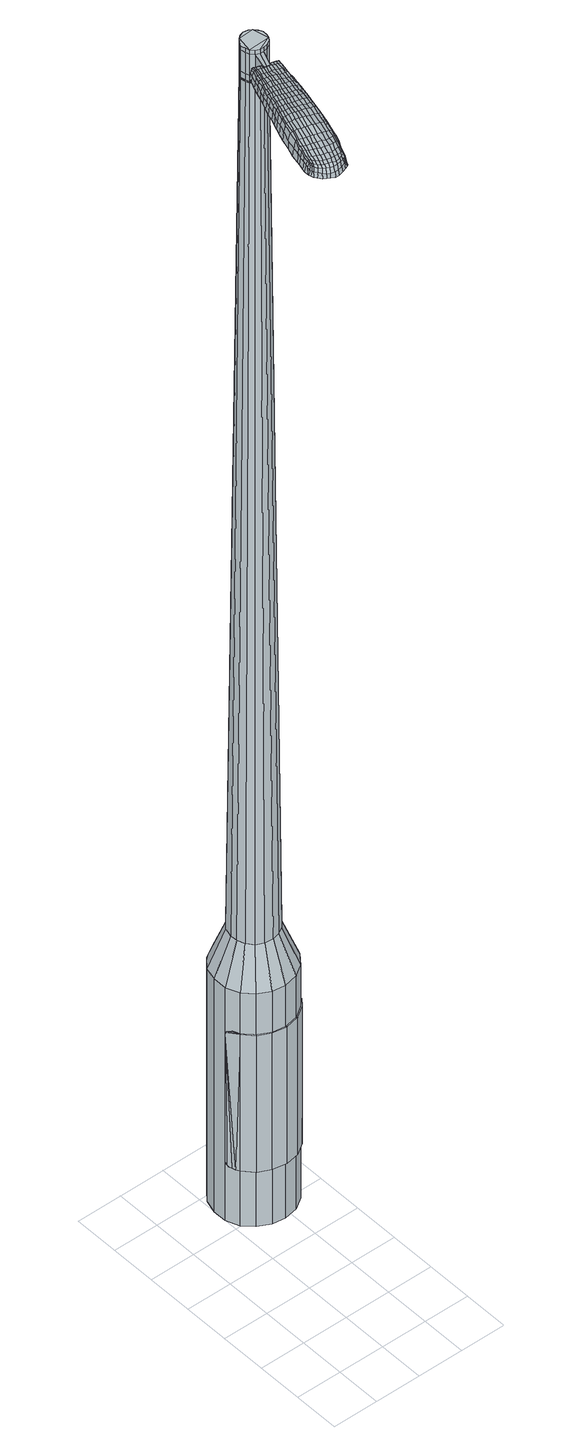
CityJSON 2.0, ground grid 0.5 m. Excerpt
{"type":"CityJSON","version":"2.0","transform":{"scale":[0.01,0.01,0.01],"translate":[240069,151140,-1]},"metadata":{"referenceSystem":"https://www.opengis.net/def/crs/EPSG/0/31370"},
"CityObjects":{
"object1":{"type":"GenericCityObject","attributes":{"cluster":841,"mean_distance_to_centroid":0.231,"new_centroid_x":240069.91,"new_centroid_y":151142.26,"mean_distance_to_camera":13.25,"H1":9.35,"H2":10.37,"Z_final":113.26,"cluster2":79,"proj_x":240063.07,"proj_y":151140.09,"id_line":92975,"bearing_l":342.41,"distance":7.17,"orientation":"right","G_obj":252.41},"geometry":[{"type":"MultiSurface","lod":"2","boundaries":[[[0,1,2,3]],[[1,4,5,2]],[[4,6,7,5]],[[6,8,9,7]],[[8,10,11,9]],[[10,12,13,11]],[[12,14,15,13]],[[14,16,17,15]],[[16,18,19,17]],[[18,20,21,19]],[[20,22,23,21]],[[22,24,25,23]],[[24,26,27,25]],[[26,28,29,27]],[[28,30,31,29]],[[30,32,33,31]],[[32,34,35,33]],[[34,0,3,35]],[[36,37,38,39]],[[38,40,41,42]],[[41,43,42]],[[42,44,45,46]],[[45,47,46]],[[46,48,49,50]],[[49,51,50]],[[42,46,50,38]],[[50,52,39,38]],[[53,36,39]],[[2,5,7,35]],[[7,9,11,15]],[[11,13,15]],[[15,17,19,23]],[[19,21,23]],[[23,25,27,31]],[[27,29,31]],[[15,23,31,7]],[[31,33,35,7]],[[3,2,35]],[[1,0,54,55]],[[0,34,56,54]],[[34,32,57,56]],[[32,30,58,57]],[[30,28,59,58]],[[28,26,60,59]],[[26,24,61,60]],[[24,22,62,61]],[[22,20,63,62]],[[20,18,64,63]],[[18,16,65,64]],[[16,14,66,65]],[[14,12,67,66]],[[12,10,68,67]],[[10,8,69,68]],[[8,6,70,69]],[[6,4,71,70]],[[4,1,55,71]],[[55,54,72,73]],[[54,56,74,72]],[[56,57,75,74]],[[57,58,76,75]],[[58,59,77,76]],[[59,60,78,77]],[[60,61,79,78]],[[61,62,80,79]],[[62,63,81,80]],[[63,64,82,81]],[[64,65,83,82]],[[65,66,84,83]],[[66,67,85,84]],[[67,68,86,85]],[[68,69,87,86]],[[69,70,88,87]],[[70,71,89,88]],[[71,55,73,89]],[[90,91,92,93]],[[74,94,91,90]],[[75,95,94,74]],[[96,97,95,75]],[[98,99,97,96]],[[100,101,99,98]],[[102,103,101,100]],[[80,104,103,102]],[[105,106,104,80]],[[107,108,106,105]],[[109,110,108,107]],[[111,112,110,109]],[[85,113,112,111]],[[86,114,113,85]],[[115,116,114,86]],[[88,117,116,115]],[[118,119,117,88]],[[93,92,119,118]],[[120,121,122,123]],[[124,120,123,125]],[[126,124,125,127]],[[128,126,127,129]],[[130,128,129,131]],[[132,130,131,133]],[[134,132,133,135]],[[136,134,135,137]],[[138,136,137,139]],[[140,138,139,141]],[[142,140,141,143]],[[144,142,143,145]],[[146,144,145,147]],[[148,146,147,149]],[[150,148,149,151]],[[152,150,151,153]],[[73,72,90,93]],[[72,74,90]],[[76,96,75]],[[76,77,98,96]],[[77,78,100,98]],[[78,79,102,100]],[[79,80,102]],[[81,105,80]],[[81,82,107,105]],[[82,83,109,107]],[[83,84,111,109]],[[84,85,111]],[[87,115,86]],[[87,88,115]],[[89,118,88]],[[89,73,93,118]],[[154,155,92,91]],[[155,156,119,92]],[[156,117,119]],[[157,116,117]],[[157,114,116]],[[158,112,113]],[[158,159,110,112]],[[159,160,108,110]],[[160,161,106,108]],[[161,104,106]],[[162,103,104]],[[162,163,101,103]],[[163,164,99,101]],[[164,165,97,99]],[[165,95,97]],[[154,91,94]],[[39,52,152,166]],[[155,154,167,153]],[[53,39,166,121]],[[154,94,122,167]],[[36,53,121,120]],[[94,95,123,122]],[[37,36,120,124]],[[95,165,125,123]],[[38,37,124,126]],[[165,164,127,125]],[[40,38,126,128]],[[164,163,129,127]],[[41,40,128,130]],[[163,162,131,129]],[[43,41,130,132]],[[162,104,133,131]],[[42,43,132,134]],[[104,161,135,133]],[[44,42,134,136]],[[161,160,137,135]],[[45,44,136,138]],[[160,159,139,137]],[[47,45,138,140]],[[159,158,141,139]],[[46,47,140,142]],[[158,113,143,141]],[[48,46,142,144]],[[113,114,145,143]],[[49,48,144,146]],[[114,157,147,145]],[[51,49,146,148]],[[157,117,149,147]],[[50,51,148,150]],[[117,156,151,149]],[[52,50,150,152]],[[156,155,153,151]],[[152,153,168,169]],[[153,167,170,168]],[[167,122,171,170]],[[122,121,172,171]],[[121,166,173,172]],[[166,152,169,173]],[[174,175,176,177]],[[178,174,177,179]],[[174,178,180,181]],[[175,174,181,182]],[[183,184,185,186]],[[187,183,186,188]],[[183,187,189,190]],[[184,183,190,191]],[[192,193,194,195]],[[196,192,195,197]],[[192,196,198,199]],[[193,192,199,200]],[[201,202,203,204]],[[205,201,204,206]],[[201,205,207,208]],[[202,201,208,209]],[[210,211,212,213]],[[214,210,213,215]],[[210,214,216,217]],[[211,210,217,218]],[[219,220,221,222]],[[223,219,222,224]],[[219,223,225,226]],[[220,219,226,227]],[[228,229,230,231]],[[220,228,231,221]],[[228,220,227,232]],[[229,228,232,233]],[[234,235,236,237]],[[229,234,237,230]],[[234,229,233,238]],[[235,234,238,239]],[[240,178,179,241]],[[235,240,241,236]],[[240,235,239,242]],[[178,240,242,180]],[[243,244,245,246]],[[247,243,246,248]],[[243,247,249,250]],[[244,243,250,251]],[[252,253,254,255]],[[244,252,255,245]],[[252,244,251,256]],[[253,252,256,257]],[[258,259,260,261]],[[253,258,261,254]],[[258,253,257,262]],[[259,258,262,263]],[[264,265,266,267]],[[259,264,267,260]],[[264,259,263,268]],[[265,264,268,269]],[[270,175,182,271]],[[265,270,271,266]],[[270,265,269,272]],[[175,270,272,176]],[[273,274,275,276]],[[277,273,276,278]],[[273,277,279,280]],[[274,273,280,281]],[[282,283,284,285]],[[274,282,285,275]],[[282,274,281,286]],[[283,282,286,287]],[[288,289,290,291]],[[283,288,291,284]],[[288,283,287,292]],[[289,288,292,293]],[[294,187,188,295]],[[289,294,295,290]],[[294,289,293,296]],[[187,294,296,189]],[[297,298,299,300]],[[301,297,300,302]],[[297,301,303,304]],[[298,297,304,305]],[[306,307,308,309]],[[298,306,309,299]],[[306,298,305,310]],[[307,306,310,311]],[[312,313,314,315]],[[307,312,315,308]],[[312,307,311,316]],[[313,312,316,317]],[[318,319,320,321]],[[313,318,321,314]],[[318,313,317,322]],[[319,318,322,323]],[[324,184,191,325]],[[319,324,325,320]],[[324,319,323,326]],[[184,324,326,185]],[[327,213,212,328]],[[329,327,328,330]],[[327,329,331,332]],[[213,327,332,215]],[[333,329,330,334]],[[335,333,334,336]],[[333,335,337,338]],[[329,333,338,331]],[[339,335,336,340]],[[341,339,340,342]],[[339,341,343,344]],[[335,339,344,337]],[[345,341,342,346]],[[347,345,346,348]],[[345,347,349,350]],[[341,345,350,343]],[[351,347,348,352]],[[202,351,352,203]],[[351,202,209,353]],[[347,351,353,349]],[[354,355,200,199]],[[356,354,199,198]],[[354,356,357,358]],[[355,354,358,359]],[[360,361,359,358]],[[362,360,358,357]],[[360,362,363,364]],[[361,360,364,365]],[[366,367,365,364]],[[368,366,364,363]],[[366,368,369,370]],[[367,366,370,371]],[[372,373,371,370]],[[374,372,370,369]],[[372,374,207,205]],[[373,372,205,206]],[[375,376,377,378]],[[277,375,378,279]],[[375,277,278,379]],[[376,375,379,380]],[[381,196,197,382]],[[376,381,382,377]],[[381,376,380,383]],[[196,381,383,198]],[[384,385,386,387]],[[223,384,387,225]],[[384,223,224,388]],[[385,384,388,389]],[[390,391,392,393]],[[385,390,393,386]],[[390,385,389,394]],[[391,390,394,395]],[[396,193,200,397]],[[391,396,397,392]],[[396,391,395,398]],[[193,396,398,194]],[[399,400,401,402]],[[181,399,402,182]],[[399,181,180,403]],[[400,399,403,404]],[[405,406,407,408]],[[400,405,408,401]],[[405,400,404,409]],[[406,405,409,410]],[[411,204,203,412]],[[406,411,412,407]],[[411,406,410,413]],[[204,411,413,206]],[[414,415,416,417]],[[186,414,417,188]],[[414,186,185,418]],[[415,414,418,419]],[[420,208,207,421]],[[415,420,421,416]],[[420,415,419,422]],[[208,420,422,209]],[[423,424,425,426]],[[301,423,426,303]],[[423,301,302,427]],[[424,423,427,428]],[[429,214,215,430]],[[424,429,430,425]],[[429,424,428,431]],[[214,429,431,216]],[[432,433,434,435]],[[247,432,435,249]],[[432,247,248,436]],[[433,432,436,437]],[[438,439,440,441]],[[433,438,441,434]],[[438,433,437,442]],[[439,438,442,443]],[[444,211,218,445]],[[439,444,445,440]],[[444,439,443,446]],[[211,444,446,212]],[[447,448,437,436]],[[246,447,436,248]],[[447,246,245,449]],[[448,447,449,450]],[[451,452,443,442]],[[448,451,442,437]],[[451,448,450,453]],[[452,451,453,454]],[[455,328,212,446]],[[452,455,446,443]],[[455,452,454,456]],[[328,455,456,330]],[[457,458,459,460]],[[304,457,460,305]],[[457,304,303,426]],[[458,457,426,425]],[[461,332,331,462]],[[458,461,462,459]],[[461,458,425,430]],[[332,461,430,215]],[[463,464,450,449]],[[255,463,449,245]],[[463,255,254,465]],[[464,463,465,466]],[[467,468,454,453]],[[464,467,453,450]],[[467,464,466,469]],[[468,467,469,470]],[[471,334,330,456]],[[468,471,456,454]],[[471,468,470,472]],[[334,471,472,336]],[[473,474,475,476]],[[310,473,476,311]],[[473,310,305,460]],[[474,473,460,459]],[[477,338,337,478]],[[474,477,478,475]],[[477,474,459,462]],[[338,477,462,331]],[[479,480,466,465]],[[261,479,465,254]],[[479,261,260,481]],[[480,479,481,482]],[[483,484,470,469]],[[480,483,469,466]],[[483,480,482,485]],[[484,483,485,486]],[[487,340,336,472]],[[484,487,472,470]],[[487,484,486,488]],[[340,487,488,342]],[[489,490,491,492]],[[316,489,492,317]],[[489,316,311,476]],[[490,489,476,475]],[[493,344,343,494]],[[490,493,494,491]],[[493,490,475,478]],[[344,493,478,337]],[[495,496,482,481]],[[267,495,481,260]],[[495,267,266,497]],[[496,495,497,498]],[[499,500,486,485]],[[496,499,485,482]],[[499,496,498,501]],[[500,499,501,502]],[[503,346,342,488]],[[500,503,488,486]],[[503,500,502,504]],[[346,503,504,348]],[[505,506,507,508]],[[322,505,508,323]],[[505,322,317,492]],[[506,505,492,491]],[[509,350,349,510]],[[506,509,510,507]],[[509,506,491,494]],[[350,509,494,343]],[[511,512,498,497]],[[271,511,497,266]],[[511,271,182,402]],[[512,511,402,401]],[[513,514,502,501]],[[512,513,501,498]],[[513,512,401,408]],[[514,513,408,407]],[[515,352,348,504]],[[514,515,504,502]],[[515,514,407,412]],[[352,515,412,203]],[[516,517,419,418]],[[326,516,418,185]],[[516,326,323,508]],[[517,516,508,507]],[[518,353,209,422]],[[517,518,422,419]],[[518,517,507,510]],[[353,518,510,349]],[[519,520,380,379]],[[276,519,379,278]],[[519,276,275,521]],[[520,519,521,522]],[[523,356,198,383]],[[520,523,383,380]],[[523,520,522,524]],[[356,523,524,357]],[[525,526,527,528]],[[226,525,528,227]],[[525,226,225,387]],[[526,525,387,386]],[[529,530,531,532]],[[526,529,532,527]],[[529,526,386,393]],[[530,529,393,392]],[[533,355,359,534]],[[530,533,534,531]],[[533,530,392,397]],[[355,533,397,200]],[[535,536,522,521]],[[285,535,521,275]],[[535,285,284,537]],[[536,535,537,538]],[[539,362,357,524]],[[536,539,524,522]],[[539,536,538,540]],[[362,539,540,363]],[[541,542,543,544]],[[232,541,544,233]],[[541,232,227,528]],[[542,541,528,527]],[[545,546,547,548]],[[542,545,548,543]],[[545,542,527,532]],[[546,545,532,531]],[[549,361,365,550]],[[546,549,550,547]],[[549,546,531,534]],[[361,549,534,359]],[[551,552,538,537]],[[291,551,537,284]],[[551,291,290,553]],[[552,551,553,554]],[[555,368,363,540]],[[552,555,540,538]],[[555,552,554,556]],[[368,555,556,369]],[[557,558,559,560]],[[238,557,560,239]],[[557,238,233,544]],[[558,557,544,543]],[[561,562,563,564]],[[558,561,564,559]],[[561,558,543,548]],[[562,561,548,547]],[[565,367,371,566]],[[562,565,566,563]],[[565,562,547,550]],[[367,565,550,365]],[[567,568,554,553]],[[295,567,553,290]],[[567,295,188,417]],[[568,567,417,416]],[[569,374,369,556]],[[568,569,556,554]],[[569,568,416,421]],[[374,569,421,207]],[[570,571,404,403]],[[242,570,403,180]],[[570,242,239,560]],[[571,570,560,559]],[[572,573,410,409]],[[571,572,409,404]],[[572,571,559,564]],[[573,572,564,563]],[[574,373,206,413]],[[573,574,413,410]],[[574,573,563,566]],[[373,574,566,371]],[[575,576,577,578]],[[578,577,579,580]],[[581,579,577,582]],[[582,577,576,583]],[[584,585,586,587]],[[587,586,588,589]],[[590,588,586,591]],[[591,586,585,592]],[[593,594,595,596]],[[596,595,597,598]],[[599,597,595,600]],[[600,595,594,601]],[[602,603,604,605]],[[605,604,606,607]],[[608,606,604,609]],[[609,604,603,610]],[[611,612,613,614]],[[614,613,615,616]],[[617,615,613,618]],[[618,613,612,619]],[[620,621,622,623]],[[623,622,624,625]],[[626,624,622,627]],[[627,622,621,628]],[[629,630,631,632]],[[632,631,621,620]],[[628,621,631,633]],[[633,631,630,634]],[[635,636,637,638]],[[638,637,630,629]],[[634,630,637,639]],[[639,637,636,640]],[[580,579,641,642]],[[642,641,636,635]],[[640,636,641,643]],[[643,641,579,581]],[[644,645,646,647]],[[647,646,648,649]],[[650,648,646,651]],[[651,646,645,652]],[[653,654,655,656]],[[656,655,645,644]],[[652,645,655,657]],[[657,655,654,658]],[[659,660,661,662]],[[662,661,654,653]],[[658,654,661,663]],[[663,661,660,664]],[[665,666,667,668]],[[668,667,660,659]],[[664,660,667,669]],[[669,667,666,670]],[[583,576,671,672]],[[672,671,666,665]],[[670,666,671,673]],[[673,671,576,575]],[[674,675,676,677]],[[677,676,678,679]],[[680,678,676,681]],[[681,676,675,682]],[[683,684,685,686]],[[686,685,675,674]],[[682,675,685,687]],[[687,685,684,688]],[[689,690,691,692]],[[692,691,684,683]],[[688,684,691,693]],[[693,691,690,694]],[[589,588,695,696]],[[696,695,690,689]],[[694,690,695,697]],[[697,695,588,590]],[[698,699,700,701]],[[701,700,702,703]],[[704,702,700,705]],[[705,700,699,706]],[[707,708,709,710]],[[710,709,699,698]],[[706,699,709,711]],[[711,709,708,712]],[[713,714,715,716]],[[716,715,708,707]],[[712,708,715,717]],[[717,715,714,718]],[[719,720,721,722]],[[722,721,714,713]],[[718,714,721,723]],[[723,721,720,724]],[[592,585,725,726]],[[726,725,720,719]],[[724,720,725,727]],[[727,725,585,584]],[[611,614,728,729]],[[729,728,730,731]],[[732,730,728,733]],[[733,728,614,616]],[[731,730,734,735]],[[735,734,736,737]],[[738,736,734,739]],[[739,734,730,732]],[[737,736,740,741]],[[741,740,742,743]],[[744,742,740,745]],[[745,740,736,738]],[[743,742,746,747]],[[747,746,748,749]],[[750,748,746,751]],[[751,746,742,744]],[[749,748,752,753]],[[753,752,603,602]],[[610,603,752,754]],[[754,752,748,750]],[[601,755,756,600]],[[600,756,757,599]],[[758,757,756,759]],[[759,756,755,760]],[[760,761,762,759]],[[759,762,763,758]],[[764,763,762,765]],[[765,762,761,766]],[[766,767,768,765]],[[765,768,769,764]],[[770,769,768,771]],[[771,768,767,772]],[[772,773,774,771]],[[771,774,775,770]],[[608,775,774,606]],[[606,774,773,607]],[[776,777,778,779]],[[779,778,678,680]],[[679,678,778,780]],[[780,778,777,781]],[[598,597,782,783]],[[783,782,777,776]],[[781,777,782,784]],[[784,782,597,599]],[[785,786,787,788]],[[788,787,624,626]],[[625,624,787,789]],[[789,787,786,790]],[[791,792,793,794]],[[794,793,786,785]],[[790,786,793,795]],[[795,793,792,796]],[[601,594,797,798]],[[798,797,792,791]],[[796,792,797,799]],[[799,797,594,593]],[[800,801,802,803]],[[803,802,582,583]],[[581,582,802,804]],[[804,802,801,805]],[[806,807,808,809]],[[809,808,801,800]],[[805,801,808,810]],[[810,808,807,811]],[[602,605,812,813]],[[813,812,807,806]],[[811,807,812,814]],[[814,812,605,607]],[[815,816,817,818]],[[818,817,587,589]],[[584,587,817,819]],[[819,817,816,820]],[[608,609,821,822]],[[822,821,816,815]],[[820,816,821,823]],[[823,821,609,610]],[[824,825,826,827]],[[827,826,702,704]],[[703,702,826,828]],[[828,826,825,829]],[[616,615,830,831]],[[831,830,825,824]],[[829,825,830,832]],[[832,830,615,617]],[[833,834,835]],[[835,834,648,650]],[[649,648,834,836]],[[837,838,839,840]],[[840,839,834,833]],[[836,834,839,841]],[[841,839,838,842]],[[619,612,843,844]],[[844,843,838,837]],[[842,838,843,845]],[[845,843,612,611]],[[836,846,647,649]],[[644,647,846,847]],[[847,846,848]],[[842,849,850,841]],[[841,850,846,836]],[[848,846,850,851]],[[851,850,849,852]],[[611,729,853,845]],[[845,853,849,842]],[[852,849,853,854]],[[854,853,729,731]],[[855,856,857,858]],[[858,857,705,706]],[[704,705,857,827]],[[827,857,856,824]],[[732,733,859,860]],[[860,859,856,855]],[[824,856,859,831]],[[831,859,733,616]],[[848,861,847]],[[847,861,656,644]],[[653,656,861,862]],[[862,861,863]],[[852,864,865,851]],[[851,865,861,848]],[[863,861,865,866]],[[866,865,864,867]],[[731,735,868,854]],[[854,868,864,852]],[[867,864,868,869]],[[869,868,735,737]],[[870,871,872,873]],[[873,872,711,712]],[[706,711,872,858]],[[858,872,871,855]],[[738,739,874,875]],[[875,874,871,870]],[[855,871,874,860]],[[860,874,739,732]],[[863,876,877,862]],[[862,877,662,653]],[[659,662,877,878]],[[878,877,876,879]],[[867,880,881,866]],[[866,881,876,863]],[[879,876,881,882]],[[882,881,880,883]],[[737,741,884,869]],[[869,884,880,867]],[[883,880,884,885]],[[885,884,741,743]],[[886,887,888,889]],[[889,888,717,718]],[[712,717,888,873]],[[873,888,887,870]],[[744,745,890,891]],[[891,890,887,886]],[[870,887,890,875]],[[875,890,745,738]],[[879,892,893,878]],[[878,893,668,659]],[[665,668,893,894]],[[894,893,892,895]],[[883,896,897,882]],[[882,897,892,879]],[[895,892,897,898]],[[898,897,896,899]],[[743,747,900,885]],[[885,900,896,883]],[[899,896,900,901]],[[901,900,747,749]],[[902,903,904,905]],[[905,904,723,724]],[[718,723,904,889]],[[889,904,903,886]],[[750,751,906,907]],[[907,906,903,902]],[[886,903,906,891]],[[891,906,751,744]],[[895,908,909,894]],[[894,909,672,665]],[[583,672,909,803]],[[803,909,908,800]],[[899,910,911,898]],[[898,911,908,895]],[[800,908,911,809]],[[809,911,910,806]],[[749,753,912,901]],[[901,912,910,899]],[[806,910,912,813]],[[813,912,753,602]],[[820,913,914,819]],[[819,914,727,584]],[[724,727,914,905]],[[905,914,913,902]],[[610,754,915,823]],[[823,915,913,820]],[[902,913,915,907]],[[907,915,754,750]],[[781,916,917,780]],[[780,917,677,679]],[[674,677,917,918]],[[918,917,916,919]],[[599,757,920,784]],[[784,920,916,781]],[[919,916,920,921]],[[921,920,757,758]],[[922,923,924,925]],[[925,924,627,628]],[[626,627,924,788]],[[788,924,923,785]],[[926,927,928,929]],[[929,928,923,922]],[[785,923,928,794]],[[794,928,927,791]],[[760,755,930,931]],[[931,930,927,926]],[[791,927,930,798]],[[798,930,755,601]],[[919,932,933,918]],[[918,933,686,674]],[[683,686,933,934]],[[934,933,932,935]],[[758,763,936,921]],[[921,936,932,919]],[[935,932,936,937]],[[937,936,763,764]],[[938,939,940,941]],[[941,940,633,634]],[[628,633,940,925]],[[925,940,939,922]],[[942,943,944,945]],[[945,944,939,938]],[[922,939,944,929]],[[929,944,943,926]],[[766,761,946,947]],[[947,946,943,942]],[[926,943,946,931]],[[931,946,761,760]],[[935,948,949,934]],[[934,949,692,683]],[[689,692,949,950]],[[950,949,948,951]],[[764,769,952,937]],[[937,952,948,935]],[[951,948,952,953]],[[953,952,769,770]],[[954,955,956,957]],[[957,956,639,640]],[[634,639,956,941]],[[941,956,955,938]],[[958,959,960,961]],[[961,960,955,954]],[[938,955,960,945]],[[945,960,959,942]],[[772,767,962,963]],[[963,962,959,958]],[[942,959,962,947]],[[947,962,767,766]],[[951,964,965,950]],[[950,965,696,689]],[[589,696,965,818]],[[818,965,964,815]],[[770,775,966,953]],[[953,966,964,951]],[[815,964,966,822]],[[822,966,775,608]],[[805,967,968,804]],[[804,968,643,581]],[[640,643,968,957]],[[957,968,967,954]],[[811,969,970,810]],[[810,970,967,805]],[[954,967,970,961]],[[961,970,969,958]],[[607,773,971,814]],[[814,971,969,811]],[[958,969,971,963]],[[963,971,773,772]],[[575,578,177,176]],[[578,580,179,177]],[[590,591,190,189]],[[591,592,191,190]],[[593,596,195,194]],[[596,598,197,195]],[[617,618,217,216]],[[618,619,218,217]],[[620,623,222,221]],[[623,625,224,222]],[[629,632,231,230]],[[632,620,221,231]],[[635,638,237,236]],[[638,629,230,237]],[[580,642,241,179]],[[642,635,236,241]],[[650,651,250,249]],[[651,652,251,250]],[[652,657,256,251]],[[657,658,257,256]],[[658,663,262,257]],[[663,664,263,262]],[[664,669,268,263]],[[669,670,269,268]],[[670,673,272,269]],[[673,575,176,272]],[[680,681,280,279]],[[681,682,281,280]],[[682,687,286,281]],[[687,688,287,286]],[[688,693,292,287]],[[693,694,293,292]],[[694,697,296,293]],[[697,590,189,296]],[[698,701,300,299]],[[701,703,302,300]],[[707,710,309,308]],[[710,698,299,309]],[[713,716,315,314]],[[716,707,308,315]],[[719,722,321,320]],[[722,713,314,321]],[[592,726,325,191]],[[726,719,320,325]],[[776,779,378,377]],[[779,680,279,378]],[[598,783,382,197]],[[783,776,377,382]],[[625,789,388,224]],[[789,790,389,388]],[[790,795,394,389]],[[795,796,395,394]],[[796,799,398,395]],[[799,593,194,398]],[[703,828,427,302]],[[828,829,428,427]],[[829,832,431,428]],[[832,617,216,431]],[[833,835,435,434]],[[835,650,249,435]],[[837,840,441,440]],[[840,833,434,441]],[[619,844,445,218]],[[844,837,440,445]],[[972,973,974,975]],[[976,977,975,974]],[[978,979,980,981]],[[982,983,984,985]],[[973,986,987,974]],[[988,976,974,987]],[[989,978,981,990]],[[991,992,983,982]],[[986,993,994,987]],[[994,995,988,987]],[[996,989,990,997]],[[998,992,991,999]],[[993,1000,1001,994]],[[1001,1002,995,994]],[[1003,996,997,1004]],[[1005,998,999,1006]],[[1007,1008,1009,1010]],[[1011,1012,1008,1007]],[[1011,1013,1014,1012]],[[1013,1015,1016,1014]],[[1017,1018,1019,1020]],[[1021,1022,1018,1017]],[[1023,1024,1022,1021]],[[1025,1026,1024,1023]],[[1020,1009,1008,1017]],[[1017,1008,1012,1021]],[[1012,1014,1023,1021]],[[1014,1016,1025,1023]],[[981,980,977,976]],[[990,981,976,988]],[[995,997,990,988]],[[1002,1004,997,995]],[[982,985,979,978]],[[991,982,978,989]],[[999,991,989,996]],[[1006,999,996,1003]],[[983,1007,1010,984]],[[992,1011,1007,983]],[[1013,1011,992,998]],[[1015,1013,998,1005]],[[1027,1028,1029,1030]],[[1029,1031,1032,1033]],[[1029,1033,1034,1035]],[[1029,1035,1030]],[[1036,1027,1030,1037]],[[1038,1037,1030,1039]],[[1040,1039,1030]],[[1041,1029,1028,1042]],[[1043,1041,1042,1044]],[[1045,1043,1044,1046]],[[1047,1045,1046,1048]],[[1049,1047,1048,1050]],[[1050,1051,1052,1053]],[[1050,1053,1054,1055]],[[1050,1055,1056,1057]],[[1056,1058,1059,1060]],[[1056,1060,1061,1062]],[[1056,1062,1057]],[[1050,1057,1049]],[[1063,1064,1028,1027]],[[1065,1066,1031,1029]],[[1067,1068,1040,1030]],[[1064,1069,1042,1028]],[[1070,1065,1029,1041]],[[1069,1071,1044,1042]],[[1072,1070,1041,1043]],[[1071,1073,1046,1044]],[[1074,1072,1043,1045]],[[1073,1075,1048,1046]],[[1076,1074,1045,1047]],[[1075,1077,1050,1048]],[[1078,1076,1047,1049]],[[1077,1079,1051,1050]],[[1080,1081,1058,1056]],[[1082,1078,1049,1057]],[[1052,1051,1079,1083]],[[1053,1052,1083,1084]],[[1054,1053,1084,1085]],[[1055,1054,1085,1086]],[[1056,1055,1086,1080]],[[1087,1063,1027,1036]],[[1088,1087,1036,1037]],[[1089,1088,1037,1038]],[[1090,1089,1038,1039]],[[1068,1090,1039,1040]],[[1032,1031,1066,1091]],[[1059,1058,1081,1092]],[[1033,1032,1091,1093]],[[1034,1033,1093,1094]],[[1035,1034,1094,1095]],[[1030,1035,1095,1067]],[[1060,1059,1092,1096]],[[1061,1060,1096,1097]],[[1062,1061,1097,1098]],[[1057,1062,1098,1082]]]}]}
},
"vertices":[
[79,184,384],[66,191,384],[66,191,96],[79,184,96],[56,201,384],[56,201,96],[50,215,384],[50,215,96],[50,230,384],[50,230,96],[54,244,384],[54,244,96],[63,255,384],[63,255,96],[76,263,384],[76,263,96],[90,266,384],[90,266,96],[105,264,384],[105,264,96],[118,258,384],[118,258,96],[127,247,384],[127,247,96],[133,233,384],[133,233,96],[134,219,384],[134,219,96],[129,205,384],[129,205,96],[120,193,384],[120,193,96],[108,185,384],[108,185,96],[93,182,384],[93,182,96],[97,212,1524],[101,214,1524],[104,218,1524],[88,211,1524],[105,222,1524],[105,227,1524],[100,235,1524],[103,231,1524],[96,237,1524],[91,238,1524],[83,234,1524],[87,237,1524],[80,230,1524],[78,226,1524],[80,217,1524],[79,221,1524],[84,213,1524],[92,211,1524],[84,200,429],[76,204,429],[93,199,429],[101,201,429],[109,206,429],[114,212,429],[117,221,429],[116,230,429],[113,238,429],[107,244,429],[99,248,429],[91,249,429],[82,247,429],[75,243,429],[69,236,429],[67,227,429],[67,219,429],[70,211,429],[88,211,1483],[84,213,1483],[92,211,1483],[97,212,1483],[101,214,1483],[104,218,1483],[105,222,1483],[105,227,1483],[103,231,1483],[100,235,1483],[96,237,1483],[91,238,1483],[87,237,1483],[83,234,1483],[80,230,1483],[78,226,1483],[79,221,1483],[80,217,1483],[88,212,1483],[88,212,1485],[84,214,1485],[84,214,1483],[92,211,1485],[97,212,1485],[100,215,1483],[100,215,1485],[103,218,1483],[103,218,1485],[104,222,1483],[104,222,1485],[104,227,1483],[104,227,1485],[103,231,1485],[100,234,1483],[100,234,1485],[96,236,1483],[96,236,1485],[91,237,1483],[91,237,1485],[87,236,1483],[87,236,1485],[83,234,1485],[80,230,1485],[79,226,1483],[79,226,1485],[79,221,1485],[81,217,1483],[81,217,1485],[97,212,1519],[92,211,1519],[92,211,1493],[97,212,1493],[101,214,1519],[101,214,1493],[104,218,1519],[104,218,1493],[105,222,1519],[105,222,1493],[105,227,1519],[105,227,1493],[103,231,1519],[103,231,1493],[100,235,1519],[100,235,1493],[96,237,1519],[96,237,1493],[91,238,1519],[91,238,1493],[87,237,1519],[87,237,1493],[83,234,1519],[83,234,1493],[80,230,1519],[80,230,1493],[78,226,1519],[78,226,1493],[79,221,1519],[79,221,1493],[80,217,1519],[80,217,1493],[84,213,1519],[84,213,1493],[88,211,1485],[84,213,1485],[80,217,1485],[78,226,1485],[87,237,1485],[91,238,1485],[96,237,1485],[100,235,1485],[105,227,1485],[105,222,1485],[104,218,1485],[101,214,1485],[88,211,1519],[88,211,1493],[79,194,1513],[79,194,1518],[82,194,1513],[85,193,1513],[85,193,1518],[82,194,1518],[41,129,1519],[43,135,1518],[42,135,1509],[39,128,1510],[38,121,1519],[36,120,1510],[40,121,1526],[43,129,1525],[45,136,1525],[78,117,1519],[80,124,1518],[78,125,1525],[76,118,1525],[75,109,1519],[74,110,1526],[76,107,1510],[79,115,1510],[81,122,1509],[39,52,1519],[35,53,1519],[35,53,1513],[39,51,1513],[43,52,1519],[43,51,1513],[43,54,1524],[39,54,1524],[36,55,1524],[61,123,1530],[63,130,1529],[60,131,1529],[58,124,1530],[58,114,1531],[55,115,1531],[62,113,1530],[65,122,1530],[67,129,1529],[85,200,1512],[83,201,1512],[82,200,1517],[85,199,1517],[88,199,1512],[88,198,1517],[88,198,1506],[85,199,1506],[82,200,1506],[24,72,1519],[25,75,1519],[23,75,1512],[23,71,1512],[24,69,1518],[23,69,1512],[25,70,1522],[26,72,1523],[26,75,1524],[26,80,1519],[27,85,1519],[26,85,1512],[24,79,1512],[27,80,1524],[29,86,1525],[29,91,1519],[31,99,1519],[29,98,1511],[27,90,1511],[30,91,1526],[33,99,1526],[34,110,1519],[33,109,1510],[36,110,1526],[67,198,1513],[65,191,1513],[66,191,1518],[69,198,1517],[70,203,1512],[70,202,1516],[68,202,1506],[66,197,1507],[63,190,1507],[62,184,1514],[59,177,1515],[61,177,1520],[63,184,1519],[60,183,1507],[58,176,1507],[56,170,1515],[54,163,1516],[55,163,1522],[58,170,1521],[55,169,1508],[52,162,1508],[51,156,1517],[49,149,1517],[50,149,1524],[53,156,1523],[49,155,1508],[47,148,1509],[46,142,1518],[48,143,1524],[44,141,1509],[58,60,1519],[60,63,1519],[58,64,1524],[57,61,1523],[57,58,1518],[56,59,1522],[58,57,1512],[59,59,1512],[61,62,1512],[62,68,1519],[64,73,1519],[63,74,1525],[60,69,1524],[63,66,1512],[65,72,1512],[66,79,1519],[68,86,1519],[67,87,1526],[65,80,1526],[67,77,1511],[69,85,1511],[72,97,1519],[71,99,1526],[73,96,1510],[96,188,1513],[94,181,1513],[95,180,1507],[97,187,1507],[97,194,1512],[98,193,1506],[96,193,1516],[95,189,1517],[93,182,1518],[92,174,1514],[91,167,1515],[91,165,1507],[93,173,1507],[91,175,1519],[90,168,1520],[89,159,1515],[87,152,1516],[88,151,1508],[90,158,1508],[88,161,1521],[86,153,1522],[85,145,1517],[83,138,1517],[84,136,1509],[86,143,1508],[84,146,1523],[82,139,1524],[81,131,1518],[82,129,1509],[80,132,1524],[83,194,1519],[81,194,1519],[81,187,1520],[78,187,1520],[84,186,1520],[86,193,1519],[79,179,1522],[76,180,1522],[77,172,1523],[74,173,1523],[79,171,1523],[82,178,1521],[74,165,1524],[72,166,1524],[72,158,1525],[69,159,1525],[75,157,1525],[77,164,1524],[70,151,1526],[67,152,1526],[68,144,1527],[65,145,1527],[71,143,1527],[73,150,1526],[65,137,1528],[62,138,1528],[69,136,1528],[40,57,1527],[37,58,1527],[44,56,1526],[46,61,1527],[42,61,1528],[38,62,1528],[44,67,1529],[40,68,1529],[48,66,1528],[50,73,1530],[46,74,1530],[42,75,1530],[48,81,1531],[44,82,1531],[52,80,1530],[55,89,1531],[51,90,1531],[47,91,1531],[55,102,1531],[51,103,1531],[58,101,1531],[55,57,1518],[53,55,1519],[53,54,1513],[56,55,1513],[55,58,1523],[52,56,1523],[48,53,1519],[48,52,1513],[48,55,1524],[25,67,1518],[25,65,1518],[26,66,1523],[26,68,1523],[23,67,1513],[24,64,1513],[27,61,1519],[29,58,1519],[30,59,1524],[28,62,1523],[26,61,1513],[29,57,1513],[32,55,1519],[33,57,1524],[32,55,1513],[44,129,1528],[46,128,1528],[49,135,1528],[47,136,1527],[41,121,1528],[43,120,1529],[49,127,1529],[52,126,1530],[54,133,1529],[51,134,1528],[46,119,1529],[49,118,1530],[55,125,1530],[57,132,1529],[52,116,1531],[75,119,1528],[73,120,1529],[70,111,1529],[73,111,1528],[77,126,1527],[75,127,1528],[69,121,1529],[66,112,1530],[71,128,1528],[97,196,1512],[95,197,1512],[94,196,1517],[96,195,1517],[97,195,1506],[95,196,1506],[92,198,1512],[91,197,1517],[92,197,1506],[71,204,1512],[73,204,1512],[72,203,1506],[70,204,1506],[71,203,1517],[73,203,1517],[75,203,1512],[78,202,1512],[77,202,1506],[74,203,1506],[75,202,1517],[78,201,1517],[80,202,1512],[80,201,1506],[80,200,1517],[70,198,1519],[71,197,1519],[67,191,1520],[69,190,1520],[73,197,1519],[76,196,1519],[71,190,1520],[73,189,1520],[78,195,1519],[76,188,1520],[94,190,1519],[92,191,1519],[90,183,1520],[92,183,1520],[89,192,1519],[87,184,1520],[65,184,1521],[66,183,1521],[62,177,1522],[64,176,1522],[68,183,1521],[71,182,1521],[66,176,1522],[69,175,1523],[74,181,1522],[71,174,1523],[90,176,1521],[88,176,1521],[86,169,1522],[88,168,1522],[85,177,1521],[83,170,1522],[59,170,1523],[61,169,1523],[57,163,1524],[59,162,1524],[64,169,1523],[66,168,1524],[61,162,1525],[64,161,1525],[69,167,1524],[67,160,1525],[86,161,1523],[84,162,1523],[82,155,1524],[85,154,1524],[81,163,1524],[79,156,1525],[54,156,1525],[56,156,1525],[52,149,1526],[54,149,1526],[59,155,1526],[61,154,1526],[56,148,1527],[59,147,1527],[64,153,1526],[62,146,1527],[83,147,1525],[80,148,1525],[79,141,1526],[81,140,1526],[77,149,1526],[75,142,1527],[49,142,1527],[51,142,1527],[54,141,1527],[57,140,1528],[59,139,1528],[79,133,1527],[77,134,1527],[73,135,1528],[56,60,1525],[53,59,1525],[57,64,1526],[55,62,1526],[49,57,1526],[50,61,1527],[26,70,1525],[27,68,1525],[28,72,1526],[27,74,1525],[29,65,1525],[31,62,1526],[32,66,1527],[30,69,1526],[33,60,1526],[35,64,1527],[59,68,1526],[57,68,1527],[61,74,1527],[59,74,1528],[52,67,1528],[55,73,1529],[28,79,1526],[29,77,1527],[31,83,1528],[30,85,1527],[31,74,1527],[34,72,1528],[36,79,1529],[33,81,1528],[37,70,1528],[39,77,1530],[63,80,1528],[61,80,1529],[66,88,1528],[63,88,1529],[57,80,1529],[59,88,1530],[31,91,1528],[33,89,1528],[35,97,1529],[34,98,1528],[35,87,1529],[38,85,1530],[41,94,1530],[38,95,1530],[41,84,1530],[44,92,1531],[69,99,1529],[67,99,1529],[63,100,1530],[38,109,1528],[39,108,1529],[42,107,1530],[45,106,1530],[48,104,1531],[43,134,1509],[45,135,1518],[43,128,1518],[41,127,1509],[40,120,1519],[38,119,1510],[42,120,1525],[45,129,1525],[47,135,1525],[76,126,1525],[78,124,1518],[76,117,1518],[75,119,1525],[73,109,1519],[72,110,1525],[74,107,1510],[77,116,1509],[79,123,1509],[36,55,1513],[36,56,1519],[39,54,1519],[39,54,1513],[43,54,1519],[43,53,1513],[43,56,1524],[40,56,1524],[37,57,1524],[60,130,1528],[63,130,1528],[61,123,1529],[58,124,1529],[58,114,1529],[55,115,1529],[62,113,1529],[64,122,1529],[66,129,1528],[82,198,1516],[82,199,1512],[85,198,1512],[84,197,1516],[87,197,1512],[87,196,1516],[87,196,1506],[84,197,1506],[82,198,1506],[25,74,1512],[27,75,1519],[26,72,1518],[25,71,1512],[26,70,1518],[25,69,1512],[27,70,1522],[28,72,1523],[28,75,1523],[27,84,1512],[29,85,1519],[28,80,1519],[26,79,1512],[29,80,1524],[31,85,1525],[31,97,1511],[33,98,1519],[31,91,1519],[29,90,1511],[32,91,1525],[34,98,1526],[36,109,1519],[34,108,1510],[38,109,1526],[68,190,1518],[66,190,1513],[69,197,1513],[70,197,1517],[71,202,1512],[72,201,1515],[70,201,1506],[68,196,1506],[65,189,1507],[62,176,1520],[61,176,1514],[64,183,1514],[65,183,1519],[62,182,1507],[59,175,1507],[57,162,1522],[56,162,1516],[58,169,1515],[60,169,1521],[57,168,1508],[54,161,1508],[52,149,1523],[50,148,1517],[53,155,1516],[55,155,1522],[51,154,1508],[49,148,1508],[48,141,1517],[49,142,1524],[46,141,1509],[57,65,1523],[58,64,1519],[57,61,1518],[55,62,1523],[55,60,1518],[55,60,1522],[56,58,1512],[57,60,1512],[59,63,1512],[61,75,1525],[62,74,1519],[60,69,1519],[59,70,1524],[61,67,1512],[63,72,1512],[65,88,1526],[67,87,1519],[64,79,1519],[63,81,1525],[65,78,1511],[67,85,1511],[70,98,1519],[69,99,1526],[71,96,1510],[93,180,1507],[92,182,1513],[94,189,1513],[95,188,1506],[95,194,1512],[96,193,1506],[94,193,1515],[93,190,1517],[91,183,1518],[90,166,1507],[89,167,1514],[90,174,1514],[91,173,1507],[90,175,1519],[88,168,1520],[86,151,1508],[85,153,1516],[87,160,1515],[88,158,1508],[86,161,1521],[84,154,1522],[82,137,1508],[81,138,1517],[83,145,1516],[84,144,1508],[82,147,1522],[80,140,1523],[79,131,1517],[80,130,1509],[78,133,1524],[83,193,1518],[80,194,1518],[81,186,1519],[78,187,1519],[84,185,1519],[86,192,1518],[79,179,1520],[76,180,1520],[76,172,1521],[74,173,1521],[79,171,1521],[81,178,1520],[74,165,1523],[71,166,1523],[72,158,1524],[69,158,1524],[75,157,1524],[77,164,1523],[70,151,1525],[67,151,1525],[67,144,1526],[65,144,1526],[71,143,1526],[73,150,1525],[65,137,1527],[62,137,1527],[68,136,1527],[37,59,1526],[40,58,1526],[44,58,1525],[45,61,1526],[42,62,1526],[38,63,1526],[40,69,1528],[44,68,1528],[47,67,1527],[49,74,1528],[46,75,1529],[42,76,1529],[45,82,1530],[48,81,1530],[52,81,1529],[54,89,1530],[51,90,1530],[47,91,1530],[51,103,1530],[54,102,1530],[58,101,1530],[53,56,1513],[52,57,1518],[54,58,1518],[55,57,1512],[54,60,1523],[52,58,1523],[48,55,1519],[48,54,1513],[48,57,1523],[28,67,1523],[27,66,1518],[26,68,1518],[28,69,1523],[25,67,1512],[26,65,1512],[31,61,1523],[31,60,1519],[29,63,1519],[29,64,1523],[28,62,1513],[30,59,1513],[33,57,1519],[34,59,1524],[33,56,1513],[49,134,1527],[47,128,1527],[46,128,1527],[48,135,1526],[43,120,1527],[44,120,1528],[54,132,1528],[52,126,1528],[49,127,1528],[51,134,1527],[46,118,1528],[49,117,1529],[55,125,1529],[57,131,1528],[52,116,1529],[70,111,1528],[72,119,1527],[74,119,1527],[71,111,1527],[76,126,1526],[74,126,1527],[68,120,1528],[66,112,1528],[70,127,1527],[93,194,1516],[94,195,1512],[95,195,1512],[94,194,1516],[96,194,1506],[95,194,1506],[91,196,1512],[90,195,1516],[91,195,1506],[71,201,1506],[72,202,1512],[70,202,1506],[72,201,1516],[76,200,1506],[77,200,1512],[74,201,1512],[74,200,1506],[75,200,1516],[77,199,1516],[79,199,1512],[79,199,1506],[79,198,1516],[71,197,1518],[68,190,1519],[69,190,1519],[76,195,1518],[73,196,1518],[71,189,1519],[73,188,1519],[78,194,1518],[76,188,1519],[90,183,1519],[92,190,1518],[93,190,1518],[91,183,1519],[89,191,1518],[87,184,1519],[66,183,1520],[63,176,1521],[64,176,1521],[71,181,1520],[68,182,1520],[66,175,1521],[69,174,1521],[74,180,1520],[71,173,1521],[86,169,1521],[88,176,1520],[89,175,1520],[87,168,1521],[85,177,1520],[83,170,1521],[61,169,1522],[60,169,1522],[58,162,1523],[59,162,1523],[66,167,1522],[64,168,1522],[61,161,1523],[64,160,1524],[69,166,1523],[66,159,1524],[82,154,1523],[84,161,1522],[85,161,1522],[83,154,1523],[81,163,1522],[79,155,1523],[56,155,1524],[55,155,1524],[53,148,1525],[54,148,1525],[61,153,1525],[59,154,1524],[56,147,1525],[59,146,1526],[64,152,1525],[62,145,1526],[78,140,1525],[80,147,1524],[81,147,1524],[79,140,1525],[77,148,1524],[74,141,1525],[51,141,1526],[50,142,1526],[57,139,1527],[54,140,1526],[60,138,1527],[76,133,1526],[77,133,1526],[72,134,1526],[53,60,1524],[55,62,1524],[56,65,1525],[54,63,1525],[48,59,1525],[50,62,1525],[29,72,1525],[29,69,1524],[28,71,1524],[29,74,1525],[33,67,1526],[32,63,1525],[30,66,1524],[31,69,1525],[34,61,1525],[35,64,1526],[56,68,1526],[58,69,1526],[60,75,1526],[58,74,1527],[52,68,1526],[54,74,1527],[32,83,1527],[30,77,1526],[30,79,1526],[31,85,1526],[36,79,1528],[34,72,1527],[32,75,1526],[34,81,1527],[37,70,1527],[39,77,1528],[60,80,1527],[62,81,1527],[65,88,1527],[63,88,1528],[56,80,1528],[59,88,1529],[36,97,1528],[34,89,1527],[33,90,1527],[35,98,1527],[41,94,1529],[38,85,1529],[36,87,1528],[38,95,1528],[41,84,1529],[44,92,1530],[66,100,1528],[68,99,1528],[62,100,1529],[40,108,1528],[39,109,1528],[45,105,1529],[42,107,1529],[48,104,1530],[70,202,1508],[76,200,1508],[66,169,1509],[58,171,1509],[58,148,1510],[50,151,1510],[46,111,1512],[37,114,1512],[42,131,1511],[51,128,1511],[40,94,1513],[37,81,1514],[28,84,1514],[31,97,1513],[83,197,1508],[73,166,1509],[67,146,1510],[55,108,1512],[60,125,1511],[49,91,1513],[45,78,1514],[89,195,1508],[81,164,1509],[75,143,1510],[63,105,1512],[69,123,1511],[54,75,1514],[58,88,1513],[96,193,1508],[88,162,1509],[83,141,1510],[72,103,1512],[78,120,1511],[62,73,1514],[67,85,1513],[33,68,1514],[33,63,1514],[26,65,1514],[25,70,1514],[41,65,1514],[40,61,1514],[49,63,1514],[46,59,1514],[57,60,1514],[53,57,1514],[34,58,1515],[36,54,1515],[35,54,1515],[30,59,1515],[38,56,1515],[37,53,1515],[42,55,1515],[38,53,1515],[46,54,1515],[39,53,1515],[123,194,334],[120,191,334],[120,191,165],[129,202,171],[123,194,165],[125,197,165],[127,200,166],[128,201,167],[129,202,169],[125,197,334],[127,200,333],[128,201,332],[129,202,331],[129,202,328],[108,183,165],[108,183,334],[93,180,165],[93,180,334],[78,183,165],[78,183,334],[65,189,165],[65,189,334],[55,200,165],[55,200,334],[53,204,334],[52,208,334],[50,210,333],[50,212,332],[49,213,331],[49,214,328],[53,204,165],[49,214,171],[49,213,169],[50,212,167],[50,210,166],[52,208,165],[121,196,334],[118,193,334],[118,193,165],[121,196,165],[127,204,171],[127,204,328],[107,186,334],[107,186,165],[93,183,334],[93,183,165],[79,185,334],[79,185,165],[67,192,334],[67,192,165],[57,202,334],[57,202,165],[56,205,334],[52,215,328],[52,215,171],[56,205,165],[54,209,334],[53,211,333],[52,213,332],[52,214,331],[123,199,334],[125,201,333],[126,203,332],[127,204,331],[123,199,165],[52,214,169],[125,201,166],[126,203,167],[127,204,169],[52,213,167],[53,211,166],[54,209,165]
]}
